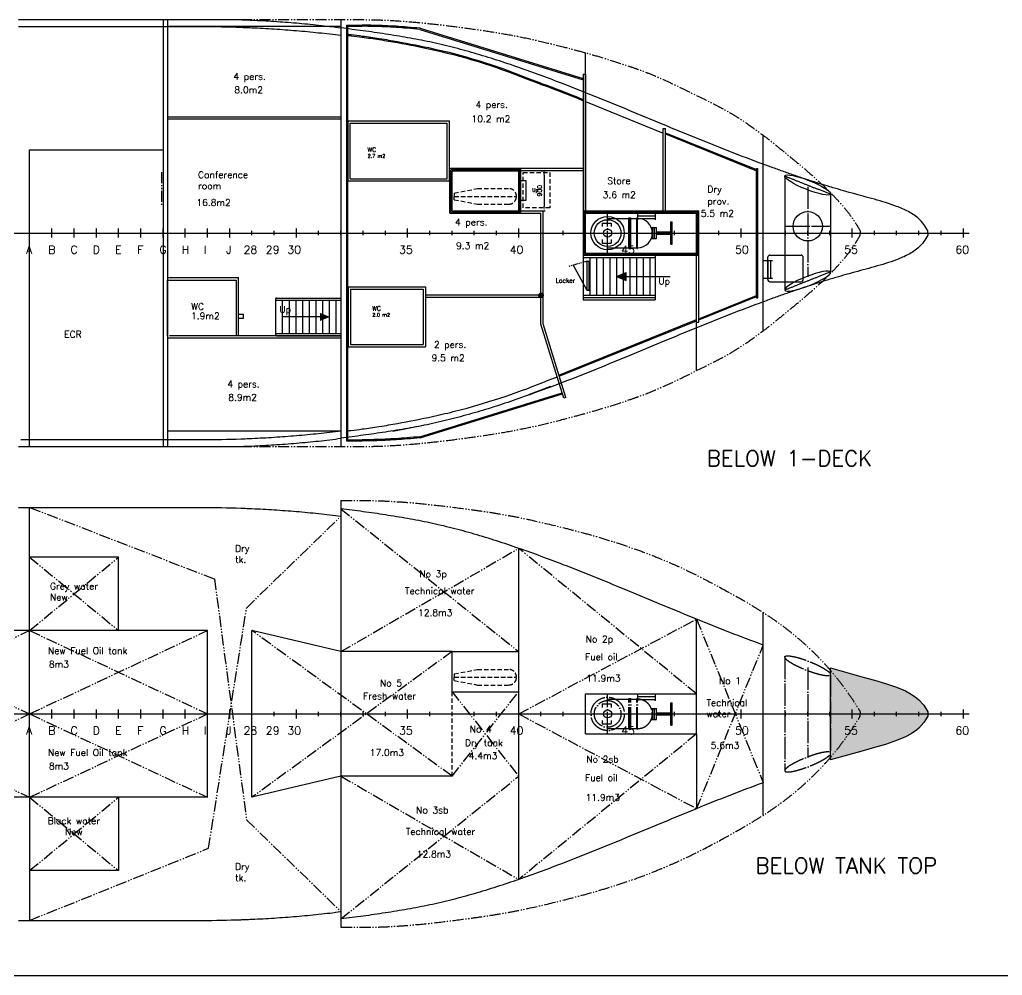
# Model space of a CAD drawing. Header units: millimetres. Extents: x 494 to 75345, y 5306 to 48935.
# Drawn here: x 18854 to 40956, y 5972 to 27469 of the extents above; entities that cross this region are included whole.
import ezdxf
from ezdxf.enums import TextEntityAlignment as Align

# ---------------------------------------------------------------- set-up
doc = ezdxf.new("R2010")
doc.units = ezdxf.units.MM
doc.header["$LTSCALE"] = 200
for name, pattern in [('CENTER', [3, 2.5, -0.25, 0, -0.25]), ('DASHED', [0.75, 0.5, -0.25]), ('PHANTOM', [2.1, 1.25, -0.2, 0.125, -0.2, 0.125, -0.2]), ('PHANTOM2', [1.25, 0.625, -0.125, 0.125, -0.125, 0.125, -0.125])]:
    doc.linetypes.add(name, pattern=pattern)
for name, color, linetype in [('005-FURNITURE', 8, 'Continuous'), ('013-SHUTTERING', 7, 'Continuous'), ('FURNITURE', 8, 'Continuous'), ('S0CE1', 1, 'CENTER'), ('S0CO1', 1, 'Continuous'), ('S0CO2', 2, 'Continuous'), ('S0CO3', 3, 'Continuous'), ('S0CO5', 4, 'Continuous'), ('S0DA1', 1, 'DASHED'), ('S0DIM', 2, 'Continuous'), ('S0PH1', 1, 'PHANTOM'), ('S0TX2', 2, 'Continuous'), ('S0TX3', 3, 'Continuous'), ('U0CO2', 2, 'Continuous')]:
    doc.layers.add(name, color=color, linetype=linetype)
doc.styles.add('18', font='romans', dxfattribs={"height": 180})
doc.styles.add('25', font='romans', dxfattribs={"height": 250})
doc.styles.add('ROMANS', font='romans', dxfattribs={"height": 100})
doc.dimstyles.get("Standard").update_dxf_attribs({"dimscale": 50, "dimtxt": 2, "dimasz": 2, "dimexe": 0.5, "dimexo": 1, "dimgap": 1, "dimtad": 1, "dimdsep": 46, "dimtxsty": 'ROMANS', "dimcen": 1.5, "dimclrd": 1, "dimclre": 1, "dimclrt": 2, "dimazin": 2, "dimtfac": 1, "dimtmove": 2, "dimatfit": 3, "dimfxl": 1, "dimtvp": 100, "dimtolj": 1, "dimarcsym": 0})

# ---------------------------------------------------------------- blocks, each defined once
blk = doc.blocks.new('Dør')
for p, q in [((160020, 148470), (159393, 148099)), ((160020, 148470), (159646, 147839)), ((160064, 148448), (159689, 147814)), ((160063, 148445), (160020, 148470)), ((159646, 147839), (159689, 147814))]:
    blk.add_line(p, q)
at = {"linetype": 'PHANTOM2'}
blk.add_line((159646, 147839), (159309, 148198), dxfattribs=at)
blk = doc.blocks.new('PILL-O')
at = {"layer": 'S0TX2'}
h = blk.add_hatch(color=256, dxfattribs=at)
h.paths.add_polyline_path([(1, -1), (0, -1), (0, -100, 0.198881), (71, -71)])
h.paths.add_polyline_path([(0, -1), (-70, -71, 0.196266), (0, -100)])
h.paths.add_polyline_path([(0, -1), (0, 0), (-71, 71, 0.198912), (-100, 0, 0.201592), (-70, -71)])
h.paths.add_polyline_path([(0, 100, 0.198881), (-71, 71), (0, 0)])
h.paths.add_polyline_path([(71, 70, 0.201624), (0, 100), (0, 0), (1, -1)])
h.paths.add_polyline_path([(71, 70), (1, -1), (71, -71, 0.198912), (100, 0, 0.196235)])
at = {"layer": 'S0CO2'}
blk.add_circle((0, 0), 100, dxfattribs=at)
blk = doc.blocks.new('A$C64097268')
for p, q in [((-2759, 0), (35129, 0)), ((-2500, -100), (-2500, 100)), ((-2000, -50), (-2000, 50)), ((-1500, -50), (-1500, 50)), ((-1000, -50), (-1000, 50)), ((-500, -50), (-500, 50)), ((0, -100), (0, 100)), ((500, -50), (500, 50)), ((1000, -50), (1000, 50)), ((1500, -50), (1500, 50)), ((2000, -50), (2000, 50)), ((2500, -100), (2500, 100)), ((3000, -50), (3000, 50)), ((3500, -50), (3500, 50)), ((4000, -50), (4000, 50)), ((4500, -50), (4500, 50)), ((5000, -100), (5000, 100)), ((5500, -50), (5500, 50)), ((6000, -50), (6000, 50)), ((6500, -50), (6500, 50)), ((7000, -50), (7000, 50)), ((7500, -100), (7500, 100)), ((8000, -50), (8000, 50)), ((8500, -50), (8500, 50)), ((9000, -50), (9000, 50)), ((9500, -50), (9500, 50)), ((10000, -100), (10000, 100)), ((10500, -50), (10500, 50)), ((11000, -50), (11000, 50)), ((11500, -50), (11500, 50)), ((12000, -50), (12000, 50)), ((12500, -100), (12500, 100)), ((13000, -50), (13000, 50)), ((13500, -50), (13500, 50)), ((14000, -100), (14000, 100)), ((14500, -100), (14500, 100)), ((15000, -100), (15000, 100)), ((15500, -100), (15500, 100)), ((16000, -100), (16000, 100)), ((16500, -100), (16500, 100)), ((17000, -100), (17000, 100)), ((17500, -100), (17500, 100)), ((18000, -100), (18000, 100)), ((18500, -100), (18500, 100)), ((19000, -50), (19000, 50)), ((19500, -50), (19500, 50)), ((20000, -100), (20000, 100)), ((20500, -50), (20500, 50)), ((21000, -50), (21000, 50)), ((21500, -50), (21500, 50)), ((22000, -50), (22000, 50)), ((22500, -100), (22500, 100)), ((23000, -50), (23000, 50)), ((23500, -50), (23500, 50)), ((24000, -50), (24000, 50)), ((24500, -50), (24500, 50)), ((25000, -100), (25000, 100)), ((25500, -50), (25500, 50)), ((26000, -50), (26000, 50)), ((26500, -50), (26500, 50)), ((27000, -50), (27000, 50)), ((27500, -100), (27500, 100)), ((28000, -50), (28000, 50)), ((28500, -50), (28500, 50)), ((29000, -50), (29000, 50)), ((29500, -50), (29500, 50)), ((30000, -100), (30000, 100)), ((30500, -50), (30500, 50)), ((31000, -50), (31000, 50)), ((31500, -50), (31500, 50)), ((32000, -50), (32000, 50)), ((32500, -100), (32500, 100)), ((33000, -50), (33000, 50)), ((33500, -50), (33500, 50)), ((34000, -50), (34000, 50)), ((34500, -50), (34500, 50)), ((35000, -100), (35000, 100))]:
    blk.add_line(p, q)
at = {"layer": 'S0TX2', "style": '18'}
for s, p in [('-5', (-2731, -464)), ('0', (-74, -464)), ('5', (2436, -464)), ('10', (4828, -464)), ('15', (7338, -464)), ('20', (9825, -464)), ('25', (12311, -464)), ('26', (12811, -464)), ('27', (13311, -464)), ('28', (18811, -464)), ('29', (19311, -464)), ('30', (19797, -464)), ('35', (22308, -464)), ('40', (24796, -464)), ('45', (27306, -464)), ('50', (29866, -464)), ('55', (32320, -464)), ('60', (34820, -464))]:
    blk.add_text(s, height=180, dxfattribs=at).set_placement(p)
at = {"layer": 'S0TX3', "style": '18'}
for s, p in [('A', (13919, -464)), ('B', (14419, -464)), ('C', (14919, -464)), ('D', (15419, -464)), ('E', (15919, -464)), ('F', (16419, -464)), ('G', (16919, -464)), ('H', (17419, -464)), ('I', (17919, -464)), ('J', (18419, -464))]:
    blk.add_text(s, height=180, dxfattribs=at).set_placement(p)
blk = doc.blocks.new('A$C5BA373D1')
for p, q in [((-1467, -90), (-1467, -900)), ((-1467, -120), (0, -120)), ((-1447, -70), (0, -70)), ((-1317, -120), (-1317, -870)), ((-1167, -120), (-1167, -870)), ((-1017, -120), (-1017, -870)), ((-867, -120), (-867, -870)), ((-717, -120), (-717, -870)), ((-567, -120), (-567, -870)), ((-417, -120), (-417, -870)), ((-267, -120), (-267, -870)), ((-117, -120), (-117, -870)), ((-1467, -870), (-11, -870)), ((-1447, -920), (-7, -920))]:
    blk.add_line(p, q)
for centre, start, end in [((-1447, -90), 90, 180), ((-1447, -900), 180, 270)]:
    blk.add_arc(centre, 20, start, end)
blk = doc.blocks.new('*D14')
at = {"color": 1, "lineweight": -2, "transparency": 16777216}
for p, q in [((30584, 24069), (30674, 24069)), ((30649, 23969), (30649, 23269)), ((30584, 23169), (30674, 23169))]:
    blk.add_line(p, q, dxfattribs=at)
at = {"color": 1, "transparency": 16777216}
for points in [[(30632, 23969), (30665, 23969), (30649, 24069)], [(30632, 23269), (30665, 23269), (30649, 23169)]]:
    blk.add_solid(points, dxfattribs=at)
at = {"layer": 'DEFPOINTS', "color": 0, "transparency": 16777216}
for p in [(30534, 24069), (30534, 23169), (30649, 23169)]:
    blk.add_point(p, dxfattribs=at)
at = {"color": 2, "transparency": 16777216, "insert": (30549, 23619), "char_height": 100, "attachment_point": 5, "rotation": 90, "style": 'ROMANS'}
blk.add_mtext('\\A1;900', dxfattribs=at)

msp = doc.modelspace()

# ---------------------------------------------------------------- hatches: boundary and pattern name
at = {"layer": 'FURNITURE'}
h = msp.add_hatch(dxfattribs=at)
h.set_pattern_fill('GRASS', color=256)
h.set_pattern_definition([(90, (1297.906, 6584.808), (-17.960512, 17.960512), [4.7625, -31.158524]), (45, (1297.906, 6584.808), (-17.960512, 17.960512), [4.7625, -20.6375]), (135, (1297.906, 6584.808), (-17.960512, -17.960512), [4.7625, -20.6375])])
h.paths.add_polyline_path([(37093.905, 10817.841), (37093.905, 12888.088), (37829.013, 12680.694), (38078.905, 12611.767), (38330.579, 12537.558), (38578.905, 12452.805), (38778.577, 12368.788), (38905.527, 12299.966), (39024.175, 12217.708), (39078.905, 12170.563), (39191.042, 12045.859), (39278.831, 11902.964), (39278.831, 11802.964), (39191.042, 11660.07), (39078.905, 11535.366), (39024.175, 11488.221), (38905.527, 11405.963), (38778.577, 11337.141), (38578.905, 11253.124), (38330.579, 11168.37), (38078.905, 11094.162), (37829.013, 11025.235), (37473.893, 10927.949)])

# ---------------------------------------------------------------- linework, layer by layer
at = {"layer": '005-FURNITURE'}
for p, q in [((30793.944, 19216.056), (30296.9, 19029.039)), ((27249.578, 18215.67), (27938.077, 18346.378))]:
    msp.add_line(p, q, dxfattribs=at)
at = {"layer": '013-SHUTTERING'}
for p, q in [((30578.905, 21268.639), (27979.82, 21268.639)), ((30578.905, 21218.639), (27979.82, 21218.639))]:
    msp.add_line(p, q, dxfattribs=at)
at = {"layer": 'FURNITURE'}
msp.add_lwpolyline([(37093.905, 10817.841), (37093.905, 12888.088), (37829.013, 12680.694), (38078.905, 12611.767), (38330.579, 12537.558), (38578.905, 12452.805), (38778.577, 12368.788), (38905.527, 12299.966), (39024.175, 12217.708), (39078.905, 12170.563), (39191.042, 12045.859), (39278.831, 11902.964), (39278.831, 11802.964), (39191.042, 11660.07), (39078.905, 11535.366), (39024.175, 11488.221), (38905.527, 11405.963), (38778.577, 11337.141), (38578.905, 11253.124), (38330.579, 11168.37), (38078.905, 11094.162), (37829.013, 11025.235), (37473.893, 10927.949)], close=True, dxfattribs=at)
at = {"layer": 'S0CE1', "linetype": 'CENTER'}
for p, q in [((36578.905, 23709.838), (36578.905, 21680.491)), ((32078.905, 22218.639), (32078.905, 23118.639)), ((36063.905, 22820.639), (37093.905, 22820.639)), ((36063.905, 13137.425), (36063.905, 10568.504)), ((36578.905, 12894.164), (36578.905, 10864.816)), ((37093.905, 12729.5), (37093.905, 10976.429)), ((32078.905, 11402.964), (32078.905, 12302.964)), ((32078.905, 12182.964), (32558.191, 12182.964)), ((32558.191, 12198.996), (32603.638, 12198.996)), ((32558.191, 11508.131), (32558.191, 12198.996)), ((32580.806, 11508.131), (32580.806, 12198.996)), ((32603.638, 11508.131), (32603.638, 12198.996)), ((32603.638, 12182.964), (32734.119, 12182.964)), ((32734.119, 12198.996), (32753.905, 12198.996)), ((32734.119, 11508.131), (32734.119, 12198.996)), ((32753.905, 11508.131), (32753.905, 12198.996)), ((33059.315, 11977.964), (33174.556, 11977.964)), ((33094.556, 11727.964), (33094.556, 11977.964)), ((33132.813, 11727.964), (33132.813, 11977.964)), ((33174.556, 11727.964), (33174.556, 11977.964)), ((33502.821, 12102.964), (33528.905, 12102.964)), ((33502.821, 11602.964), (33502.821, 12102.964)), ((33528.905, 11602.964), (33528.905, 12102.964)), ((33059.315, 11727.964), (33174.556, 11727.964)), ((33174.556, 11877.3), (33502.821, 11877.3)), ((33174.556, 11828.629), (33502.821, 11828.629)), ((32078.905, 11522.964), (32558.191, 11522.964)), ((32558.191, 11508.131), (32603.638, 11508.131)), ((32603.638, 11522.964), (32734.119, 11522.964)), ((32734.119, 11508.131), (32753.905, 11508.131)), ((33502.821, 11602.964), (33528.905, 11602.964))]:
    msp.add_line(p, q, dxfattribs=at)
for points in [[(37093.905, 23545.174), (37078.905, 23550.938), (36828.712, 23648.003, -0.001166), (36578.905, 23746.146, -0.001262), (36328.64, 23845.861, -0.001497), (36078.905, 23946.966), (36063.905, 23953.1)], [(37093.905, 21792.103), (37078.905, 21786.339), (36828.712, 21689.274, 0.001166), (36578.905, 21591.131, 0.001262), (36328.64, 21491.416, 0.001497), (36078.905, 21390.311), (36063.905, 21384.178)]]:
    msp.add_lwpolyline(points, format="xyb", dxfattribs=at)
for radius in [375, 300]:
    msp.add_circle((32078.905, 11852.964), radius, dxfattribs=at)
msp.add_arc((32753.905, 11852.964), 330, 270, 90, dxfattribs=at)
msp.add_ellipse((36578.905, 12933.463), major_axis=(-515, 203.963), ratio=0.187489869, dxfattribs=at)
at = {"layer": 'S0CE1', "linetype": 'CENTER', "extrusion": (0, 0, -1)}
msp.add_ellipse((36578.905, 10772.466), major_axis=(-515, -203.963), ratio=0.187489869, dxfattribs=at)
at = {"layer": 'S0CO1'}
for p, q in [((22178.905, 27468.639), (22178.905, 17868.639)), ((26203.905, 27343.639), (26203.905, 17993.639)), ((26203.905, 27343.639), (26560.816, 27343.639)), ((26228.905, 27318.639), (26228.905, 18018.639)), ((26228.905, 27318.639), (26560.816, 27318.639)), ((27855.37, 27250.007), (31528.905, 26118.456)), ((27860.293, 27274.65), (31528.905, 26144.615)), ((31578.905, 22218.639), (31578.905, 26723.765)), ((31528.905, 26244.615), (31528.905, 22168.639)), ((31528.905, 26244.615), (31578.905, 26244.615)), ((31578.905, 26244.615), (31578.905, 23168.639)), ((31578.905, 25626.254), (33328.905, 24918.734)), ((26078.905, 25277.775), (22178.905, 25277.775)), ((26078.905, 25227.775), (22178.905, 25227.775)), ((26239.371, 25191.353), (28518.537, 25191.353)), ((26239.371, 23841.353), (26239.371, 25191.353)), ((26289.371, 25141.353), (28468.537, 25141.353)), ((26289.371, 23891.353), (26289.371, 25141.353)), ((28468.537, 23891.353), (28468.537, 25141.353)), ((28518.537, 23841.353), (28518.537, 25191.353)), ((33328.905, 23168.639), (33328.905, 25022.501)), ((33328.905, 25022.501), (33378.905, 25022.501)), ((33378.905, 23168.639), (33378.905, 25022.501)), ((33378.905, 24925.721), (35428.905, 24096.913)), ((33378.905, 24898.755), (35428.905, 24069.947)), ((31528.905, 24118.639), (28518.537, 24118.639)), ((30103.905, 24093.639), (28553.905, 24093.639)), ((28553.905, 23143.639), (28553.905, 24093.639)), ((30103.905, 23143.639), (30103.905, 24093.639)), ((30128.905, 23118.639), (30128.905, 24118.639)), ((35428.905, 21209.661), (35428.905, 24123.478)), ((35428.905, 24123.478), (35453.905, 24123.478)), ((35453.905, 21209.661), (35453.905, 24123.478)), ((26289.371, 23891.353), (28468.537, 23891.353)), ((28528.905, 24068.639), (28518.537, 24068.639)), ((28528.905, 23118.639), (28528.905, 24068.639)), ((28528.905, 23118.639), (28528.905, 24068.639)), ((31528.905, 24068.639), (30128.905, 24068.639)), ((36063.905, 23953.1), (36063.905, 21384.178)), ((26239.371, 23841.353), (28518.537, 23841.353)), ((37093.905, 23545.174), (37093.905, 21792.103)), ((28528.905, 23118.639), (30578.905, 23118.639)), ((28553.905, 23143.639), (30103.905, 23143.639)), ((30128.905, 23168.639), (30628.905, 23168.639)), ((30578.905, 20617.477), (30578.905, 23118.639)), ((30628.905, 20625.003), (30628.905, 23168.639)), ((31528.905, 23168.639), (34128.905, 23168.639)), ((31553.905, 23143.639), (34103.905, 23143.639)), ((31553.905, 22193.639), (31553.905, 23143.639)), ((32078.905, 22998.639), (32558.191, 22998.639)), ((32558.191, 23014.67), (32603.638, 23014.67)), ((32558.191, 22323.805), (32558.191, 23014.67)), ((32580.806, 22323.805), (32580.806, 23014.67)), ((32603.638, 22323.805), (32603.638, 23014.67)), ((32603.638, 22998.639), (32734.119, 22998.639)), ((32734.119, 23014.67), (32753.905, 23014.67)), ((32734.119, 22323.805), (32734.119, 23014.67)), ((32750.954, 23118.639), (32750.954, 22963.123)), ((32750.954, 23057.237), (33150.954, 23057.237)), ((32750.954, 22995.835), (33150.954, 22995.835)), ((32753.905, 22323.805), (32753.905, 23014.67)), ((33150.954, 23118.639), (33150.954, 22963.123)), ((34078.905, 19573.732), (34078.905, 23118.639)), ((34103.905, 22193.639), (34103.905, 23143.639)), ((34128.905, 20663.861), (34128.905, 23168.639)), ((31958.905, 22893.639), (32158.905, 22893.639)), ((31958.905, 22893.639), (31958.905, 22813.639)), ((32158.905, 22893.639), (32158.905, 22813.639)), ((33059.315, 22793.639), (33174.556, 22793.639)), ((33094.556, 22543.639), (33094.556, 22793.639)), ((33132.813, 22543.639), (33132.813, 22793.639)), ((33174.556, 22543.639), (33174.556, 22793.639)), ((33502.821, 22418.639), (33502.821, 22918.639)), ((33502.821, 22918.639), (33528.905, 22918.639)), ((33528.905, 22418.639), (33528.905, 22918.639)), ((33174.556, 22692.974), (33502.821, 22692.974)), ((33174.556, 22644.303), (33502.821, 22644.303)), ((31958.905, 22523.639), (31958.905, 22443.639)), ((31958.905, 22443.639), (32158.905, 22443.639)), ((32078.905, 22338.639), (32558.191, 22338.639)), ((32158.905, 22523.639), (32158.905, 22443.639)), ((32558.191, 22323.805), (32603.638, 22323.805)), ((32603.638, 22338.639), (32734.119, 22338.639)), ((32734.119, 22323.805), (32753.905, 22323.805)), ((33059.315, 22543.639), (33174.556, 22543.639)), ((33502.821, 22418.639), (33528.905, 22418.639)), ((31528.905, 22168.639), (34078.905, 22168.639)), ((31528.905, 22168.639), (31528.905, 21168.639)), ((31528.905, 22168.639), (34128.905, 22168.639)), ((31528.905, 22118.639), (33147.209, 22118.639)), ((31553.905, 22193.639), (34103.905, 22193.639)), ((31678.905, 22118.639), (31678.905, 21268.639)), ((31828.905, 22118.639), (31828.905, 21268.639)), ((31978.905, 22118.639), (31978.905, 21268.639)), ((32128.905, 22118.639), (32128.905, 21268.639)), ((32278.905, 22118.639), (32278.905, 21268.639)), ((32428.905, 22118.639), (32428.905, 21268.639)), ((32578.905, 22118.639), (32578.905, 21268.639)), ((32728.905, 22118.639), (32728.905, 21268.639)), ((32878.905, 22118.639), (32878.905, 21268.639)), ((33028.905, 22118.639), (33028.905, 21268.639)), ((33147.209, 22168.639), (33147.209, 21168.639)), ((34078.905, 20663.861), (34078.905, 22168.639)), ((35678.905, 21624.639), (35678.905, 22124.639)), ((35728.905, 22174.639), (36428.905, 22174.639)), ((36478.905, 21624.639), (36478.905, 22124.639)), ((35578.905, 22054.037), (35782.865, 22054.037)), ((35688.752, 21654.037), (35688.752, 22054.037)), ((35750.154, 21654.037), (35750.154, 22054.037)), ((22178.905, 21669.465), (23778.905, 21669.465)), ((23778.905, 20357.775), (23778.905, 21669.465)), ((32274.396, 21693.639), (32498.197, 21784.738)), ((32274.396, 21693.639), (33487.887, 21693.639)), ((32274.396, 21693.639), (32498.197, 21602.539)), ((32498.197, 21602.539), (32498.197, 21784.738)), ((22178.905, 21607.775), (23728.905, 21607.775)), ((22178.905, 20357.775), (22178.905, 21607.775)), ((23728.905, 20357.775), (23728.905, 21607.775)), ((26244.659, 21459.674), (27979.82, 21459.674)), ((26244.659, 21459.674), (26244.659, 20109.674)), ((27979.82, 21459.674), (27979.82, 20109.674)), ((35578.905, 21654.037), (35782.865, 21654.037)), ((35728.905, 21574.639), (36428.905, 21574.639)), ((26294.659, 21409.674), (27929.82, 21409.674)), ((26294.659, 21409.674), (26294.659, 20159.674)), ((27929.82, 21409.674), (27929.82, 20159.674)), ((30578.905, 21268.639), (27979.82, 21268.639)), ((30578.905, 21218.639), (27979.82, 21218.639)), ((31528.905, 21268.639), (33147.209, 21268.639)), ((31528.905, 21218.639), (33147.209, 21218.639)), ((34128.905, 20741.744), (35428.905, 21267.33)), ((34128.905, 20714.779), (35428.905, 21240.364)), ((31528.905, 21168.639), (33147.209, 21168.639)), ((35428.905, 21209.661), (35453.905, 21209.661)), ((25608.993, 20782.386), (24771.703, 20782.386)), ((31091.545, 18953.211), (30578.905, 20617.477)), ((31139.33, 18967.93), (30628.905, 20625.003)), ((30984.402, 19470.899), (34078.905, 20721.996)), ((30991.788, 19446.919), (34078.905, 20695.03)), ((34078.905, 20663.861), (34128.905, 20663.861)), ((26078.905, 20357.775), (22224.638, 20357.775)), ((26078.905, 20307.775), (22178.905, 20307.775)), ((26294.659, 20159.674), (27929.82, 20159.674)), ((26244.659, 20109.674), (27979.82, 20109.674)), ((27855.37, 18087.27), (31054.721, 19072.76)), ((27860.293, 18062.627), (31062.081, 19048.867)), ((31139.33, 18967.93), (31091.545, 18953.211)), ((26203.905, 17993.639), (26560.816, 17993.639)), ((26228.905, 18018.639), (26560.816, 18018.639)), ((32750.954, 12302.964), (32750.954, 12147.449)), ((32750.954, 12241.562), (33150.954, 12241.562)), ((32750.954, 12180.16), (33150.954, 12180.16)), ((33150.954, 12302.964), (33150.954, 12147.449)), ((31958.905, 12077.964), (31958.905, 11997.964)), ((31958.905, 12077.964), (32158.905, 12077.964)), ((32158.905, 12077.964), (32158.905, 11997.964)), ((31958.905, 11707.964), (31958.905, 11627.964)), ((31958.905, 11627.964), (32158.905, 11627.964)), ((32158.905, 11707.964), (32158.905, 11627.964))]:
    msp.add_line(p, q, dxfattribs=at)
at = {"layer": 'S0CO1', "linetype": 'PHANTOM'}
msp.add_line((22046.894, 24037.125), (22046.894, 23257.125), dxfattribs=at)
at = {"layer": 'S0CO1', "color": 6}
msp.add_line((1360.566, 5972.295), (74411.607, 5972.295), dxfattribs=at)
at = {"layer": 'S0CO1', "flags": 128}
for points in [[(18828.905, 27314.65), (22959.58, 27314.65, -0.00813528), (23828.905, 27297.342, -0.000936247), (23928.905, 27293.535, -0.001469136), (24078.905, 27287.264, -0.002529), (24328.966, 27274.796, -0.002289), (24578.905, 27259.924, -0.002339), (24828.996, 27242.706, -0.002671), (25078.905, 27222.994, -0.002774), (25329.053, 27200.462, -0.002845), (25578.905, 27175.231, -0.002817), (25829.067, 27147.036, -0.002609), (26078.905, 27116.17)], [(27860.293, 27274.65, 0.003480081), (27569.301, 27300.515, 0.009245015), (27073.317, 27331.905, 0.005330989), (26816.884, 27340.643, 0.005848976), (26560.588, 27343.639)], [(27855.37, 27250.007, 0.003449693), (27567.261, 27275.598, 0.009245015), (27072.2, 27306.93, 0.005330989), (26816.299, 27315.65, 0.005848976), (26560.588, 27318.639)], [(26228.905, 27117.526, -0.000781345), (26310.783, 27107.594, -0.003239), (26558.68, 27075.495, -0.002486), (26747.875, 27048.791, -0.001880096), (26937.102, 27020.398), (26996.231, 27011.224), (27055.28, 27001.864, -0.003264938), (27249.578, 26969.379)], [(26231.877, 27142.348, -0.000781345), (26313.833, 27132.407, -0.003239), (26562.051, 27100.267, -0.002486), (26751.492, 27073.528, -0.001880247), (26940.919, 27045.105), (27000.105, 27035.922), (27059.217, 27026.552, -0.003265339), (27253.861, 26994.009, -0.003265339)], [(27249.578, 26969.379, -0.009359787), (28047.582, 26814.65, -0.044532101), (30253.884, 26137.269, -0.003379353)], [(27253.876, 26994.007, -0.009359787), (28052.799, 26839.099, -0.044520446), (30262.686, 26160.668, -0.003379353)], [(30585.278, 26012.667, -0.009174459), (31512.629, 25651.971), (31519.441, 25649.184)], [(30593.912, 26036.128, -0.009174337), (31522.105, 25675.105), (31528.905, 25672.324)], [(27249.578, 18367.898, 0.009359787), (28047.582, 18522.628, 0.00342), (28296.014, 18577.447, 0.004164), (28543.154, 18635.921, 0.004594), (28791.148, 18699.209, 0.032599963), (30741.237, 19356.139, 0.00276104)], [(30741.237, 19356.139), (30821.102, 19385.927, 0.001767452), (30944.023, 19432.136)], [(26228.905, 18219.752, 0.000781345), (26310.783, 18229.684, 0.003239), (26558.68, 18261.782, 0.002486), (26747.875, 18288.486, 0.001880096), (26937.102, 18316.879), (26996.231, 18326.054), (27055.28, 18335.413, 0.003264938), (27249.578, 18367.898, 0.003264938)], [(18878.905, 18022.627), (22959.58, 18022.627, 0.00813528), (23828.905, 18039.935, 0.000936247), (23928.905, 18043.742, 0.001469136), (24078.905, 18050.014, 0.002529), (24328.966, 18062.481, 0.002289), (24578.905, 18077.353, 0.002339), (24828.996, 18094.572, 0.002671), (25078.905, 18114.283, 0.002774), (25329.053, 18136.815, 0.002845), (25578.905, 18162.046, 0.002817), (25829.067, 18190.241, 0.002609), (26078.905, 18221.107)], [(27855.37, 18087.27, -0.003449693), (27567.261, 18061.679, -0.009245015), (27072.2, 18030.347, -0.005330989), (26816.299, 18021.627, -0.005848976), (26560.588, 18018.639)], [(27860.293, 18062.627, -0.003480081), (27569.301, 18036.763, -0.009245015), (27073.317, 18005.372, -0.005330989), (26816.884, 17996.634, -0.005848976), (26560.588, 17993.639)]]:
    msp.add_lwpolyline(points, format="xyb", dxfattribs=at)
for points in [[(22178.905, 27318.639), (26078.905, 27318.639)], [(30253.884, 26137.269), (30517.292, 26038.185), (30561.783, 26021.473), (30585.278, 26012.667)], [(30262.686, 26160.668), (30526.094, 26061.584), (30570.574, 26044.876), (30593.912, 26036.128)], [(22178.905, 18218.639), (26078.905, 18218.639)]]:
    msp.add_lwpolyline(points, dxfattribs=at)
at = {"layer": 'S0CO1'}
for centre, radius in [((32078.905, 22668.639), 375), ((36578.905, 22820.639), 330.151), ((32078.905, 22668.639), 300), ((32078.905, 22668.639), 90), ((32078.905, 11852.964), 90)]:
    msp.add_circle(centre, radius, dxfattribs=at)
for centre, radius, start, end in [((32753.905, 22668.639), 330, 270, 90), ((35728.905, 22124.639), 50, 90, 180), ((36428.905, 22124.639), 50, 0, 90), ((35728.905, 21624.639), 50, 180, 270), ((36428.905, 21624.639), 50, 270, 0)]:
    msp.add_arc(centre, radius, start, end, dxfattribs=at)
msp.add_ellipse((36578.905, 23749.137), major_axis=(-515, 203.963), ratio=0.187489869, dxfattribs=at)
at = {"layer": 'S0CO1', "extrusion": (0, 0, -1)}
msp.add_ellipse((36578.905, 21588.141), major_axis=(-515, -203.963), ratio=0.187489869, dxfattribs=at)
at = {"layer": 'S0CO1'}
for points in [[(32498.197, 21602.539), (32274.396, 21693.639), (32498.197, 21784.738)], [(25608.993, 20873.486), (25832.794, 20782.386), (25608.993, 20691.287)]]:
    msp.add_solid(points, dxfattribs=at)
at = {"layer": 'S0CO3'}
for p, q in [((22078.905, 27468.639), (22078.905, 17868.639)), ((26078.905, 27468.639), (26078.905, 17868.639)), ((35578.905, 20472.886), (35578.905, 24868.303)), ((28578.905, 24068.639), (30078.905, 24068.639)), ((28578.905, 23168.639), (28578.905, 24068.639)), ((28578.905, 23168.639), (28578.905, 24068.639)), ((30078.905, 23168.639), (30078.905, 24068.639)), ((28578.905, 23168.639), (30078.905, 23168.639)), ((31578.905, 23118.639), (34078.905, 23118.639)), ((31578.905, 22218.639), (34078.905, 22218.639)), ((26078.905, 16652.964), (26078.905, 7052.964)), ((19078.905, 13727.964), (19078.905, 16498.976)), ((30078.905, 13252.964), (30078.905, 15576.782)), ((21078.905, 15377.964), (19078.905, 15377.964)), ((21078.905, 13727.964), (21078.905, 15377.964)), ((34078.905, 12302.964), (34078.905, 13984.513)), ((35578.905, 9574.261), (35578.905, 14131.668)), ((19078.905, 13727.964), (14078.905, 13727.964)), ((19078.905, 9977.964), (19078.905, 13727.964)), ((23078.905, 13727.964), (19078.905, 13727.964)), ((23078.905, 9977.964), (23078.905, 13727.964)), ((24078.905, 9977.964), (24078.905, 13727.964)), ((26078.905, 13252.964), (24078.905, 13727.964)), ((28578.905, 13252.964), (26078.905, 13252.964)), ((28578.905, 13252.964), (30078.905, 13252.964)), ((28578.905, 12352.964), (28578.905, 13252.964)), ((30078.905, 12352.964), (30078.905, 13252.964)), ((28578.905, 12352.964), (30078.905, 12352.964)), ((30078.905, 8129.147), (30078.905, 12352.964)), ((31578.905, 12302.964), (34078.905, 12302.964)), ((31578.905, 11402.964), (31578.905, 12302.964)), ((34078.905, 11402.964), (34078.905, 12302.964)), ((31578.905, 11402.964), (34078.905, 11402.964)), ((34078.905, 11402.964), (34078.905, 9721.416)), ((26078.905, 10452.964), (24078.905, 9977.964)), ((28578.905, 10452.964), (26078.905, 10452.964)), ((19078.905, 9977.964), (14078.905, 9977.964)), ((23078.905, 9977.964), (19078.905, 9977.964)), ((19078.905, 9977.964), (19078.905, 7206.953)), ((21078.905, 9977.964), (21078.905, 8327.964)), ((21078.905, 8327.964), (19078.905, 8327.964))]:
    msp.add_line(p, q, dxfattribs=at)
msp.add_lwpolyline([(19078.905, 17868.639), (19078.905, 24543.639), (22078.905, 24543.639)], dxfattribs=at)
msp.add_lwpolyline([(23878.905, 20743.639), (23778.905, 20743.639), (23778.905, 20843.639), (23878.905, 20843.639)], close=True, dxfattribs=at)
at = {"layer": 'S0CO5', "flags": 128}
for points in [[(18828.905, 27468.639), (23828.905, 27468.639)], [(18828.905, 17868.639), (23828.905, 17868.639)]]:
    msp.add_lwpolyline(points, dxfattribs=at)
for points in [[(23828.905, 27468.639, -0.000936247), (23928.905, 27464.832, -0.001469136), (24078.905, 27458.56, -0.002529), (24328.966, 27446.093, -0.002289), (24578.905, 27431.221, -0.002339), (24828.996, 27414.002, -0.002671), (25078.905, 27394.291, -0.002774), (25329.053, 27371.759, -0.002845), (25578.905, 27346.528, -0.002817), (25829.067, 27318.333, -0.028048884), (26078.905, 27280.967)], [(39278.831, 22668.639), (39278.831, 22718.639, 0.090984), (39078.905, 22986.237, 0.036628), (38966.142, 23076.397, 0.026745), (38842.901, 23151.587, 0.021833), (38712.88, 23214.498, 0.011986), (38578.905, 23268.479, 0.015081), (38330.579, 23353.233, 0.006007), (38078.905, 23427.441, 0.002798), (37829.013, 23496.368, -0.001221), (37578.905, 23564.51), (37508.88, 23583.869), (37438.905, 23603.439, -0.002834), (37212.253, 23668.639, -0.001568), (37078.905, 23708.265, -0.003007), (36828.419, 23785.203, -0.003273), (36578.905, 23865.31, -0.003121), (36328.46, 23949.25, -0.002169), (36078.905, 24035.838, -0.001934), (35828.573, 24125.017, -0.001776), (35578.905, 24216.019, -0.004958), (34826.483, 24501.879, -0.003349), (34078.905, 24800.187, -0.002287), (33328.415, 25109.507), (32578.905, 25421.202, 0.001965), (31830.792, 25727.641, 0.004288), (31078.905, 26024.71, 0.003491), (30580.433, 26212.737, 0.004819), (30078.905, 26392.456, 0.005517), (29580.989, 26559.351, 0.007472), (29078.905, 26713.249, 0.008247), (28581.226, 26848.844, 0.010088), (28078.905, 26966.093, 0.009263), (27580.161, 27062.334, 0.004824), (27078.905, 27144.485, 0.001902), (26829.048, 27181.993, 0.002119), (26578.905, 27217.478, 0.002394), (26329.084, 27250.627, 0.003244), (26078.905, 27280.967)], [(39278.831, 22668.639), (39278.831, 22618.639, -0.090984), (39078.905, 22351.04, -0.036628), (38966.142, 22260.88, -0.026745), (38842.901, 22185.69, -0.021833), (38712.88, 22122.779, -0.011986), (38578.905, 22068.798, -0.015081), (38330.579, 21984.045, -0.006007), (38078.905, 21909.836, -0.002798), (37829.013, 21840.909, 0.001221), (37578.905, 21772.768), (37508.88, 21753.408), (37438.905, 21733.839, 0.002834), (37212.253, 21668.639, 0.001568), (37078.905, 21629.012, 0.003007), (36828.419, 21552.075, 0.003273), (36578.905, 21471.967, 0.003121), (36328.46, 21388.028, 0.002169), (36078.905, 21301.439, 0.001934), (35828.573, 21212.26, 0.001776), (35578.905, 21121.258, 0.004958), (34826.483, 20835.398, 0.003349), (34078.905, 20537.09, 0.002287), (33328.415, 20227.771), (32578.905, 19916.075, -0.001965), (31830.792, 19609.636, -0.004288), (31078.905, 19312.568, -0.003491), (30580.433, 19124.541, -0.004819), (30078.905, 18944.821, -0.005517), (29580.989, 18777.927, -0.007472), (29078.905, 18624.029, -0.008247), (28581.226, 18488.434, -0.010088), (28078.905, 18371.185, -0.009263), (27580.161, 18274.943, -0.004824), (27078.905, 18192.792, -0.001902), (26829.048, 18155.284, -0.002119), (26578.905, 18119.799, -0.002394), (26329.084, 18086.65, -0.003244), (26078.905, 18056.311)], [(23828.905, 17868.639, 0.000936247), (23928.905, 17872.446, 0.001469136), (24078.905, 17878.717, 0.002529), (24328.966, 17891.184, 0.002289), (24578.905, 17906.056, 0.002339), (24828.996, 17923.275, 0.002671), (25078.905, 17942.986, 0.002774), (25329.053, 17965.518, 0.002845), (25578.905, 17990.75, 0.002817), (25829.067, 18018.944, 0.028048884), (26078.905, 18056.311)], [(18828.905, 16498.976), (22959.58, 16498.976, -0.008135766), (23828.957, 16481.666)], [(23828.957, 16481.666, -0.000935761), (23928.905, 16477.861, -0.001469136), (24078.905, 16471.589, -0.002529), (24328.966, 16459.122, -0.002289), (24578.905, 16444.25, -0.002339), (24828.996, 16427.031, -0.002671), (25078.905, 16407.32, -0.002774), (25329.053, 16384.788, -0.002845), (25578.905, 16359.557, -0.002817), (25829.067, 16331.362, -0.002609), (26078.905, 16300.496)], [(35578.905, 13400.345, -0.004958), (34826.483, 13686.205, -0.003349), (34078.905, 13984.513, -0.002287), (33328.415, 14293.832), (32578.905, 14605.528, 0.001965), (31830.792, 14911.967, 0.004288), (31078.905, 15209.036, 0.003491), (30580.433, 15397.063, 0.004819), (30078.905, 15576.782, 0.005517), (29580.989, 15743.677, 0.007472), (29078.905, 15897.575, 0.008247), (28581.226, 16033.17, 0.010088), (28078.905, 16150.419, 0.009263), (27580.161, 16246.66, 0.004824), (27078.905, 16328.811, 0.001902), (26829.048, 16366.319, 0.002119), (26578.905, 16401.804, 0.002394), (26329.084, 16434.953, 0.003244), (26078.905, 16465.293)], [(35578.905, 10305.584, 0.004958), (34826.483, 10019.724, 0.003349), (34078.905, 9721.416, 0.002287), (33328.415, 9412.097), (32578.905, 9100.401, -0.001965), (31830.792, 8793.962, -0.004288), (31078.905, 8496.893, -0.003491), (30580.433, 8308.866, -0.004819), (30078.905, 8129.147, -0.005517), (29580.989, 7962.252, -0.007472), (29078.905, 7808.354, -0.008247), (28581.226, 7672.759, -0.010088), (28078.905, 7555.51, -0.009263), (27580.161, 7459.269, -0.004824), (27078.905, 7377.118, -0.001902), (26829.048, 7339.61, -0.002119), (26578.905, 7304.125, -0.002394), (26329.084, 7270.976, -0.003244), (26078.905, 7240.636)], [(23828.957, 7224.263, 0.000935761), (23928.905, 7228.068, 0.001469136), (24078.905, 7234.339, 0.002529), (24328.966, 7246.807, 0.002289), (24578.905, 7261.679, 0.002339), (24828.996, 7278.898, 0.002671), (25078.905, 7298.609, 0.002774), (25329.053, 7321.141, 0.002845), (25578.905, 7346.372, 0.002817), (25829.067, 7374.567, 0.002609), (26078.905, 7405.433)], [(18828.905, 7206.953), (22959.58, 7206.953, 0.008135766), (23828.957, 7224.263)]]:
    msp.add_lwpolyline(points, format="xyb", dxfattribs=at)
at = {"layer": 'S0DA1', "linetype": 'DASHED'}
for p, q in [((28628.905, 23568.876), (29152.096, 23668.639)), ((29152.096, 23668.639), (29853.905, 23668.639)), ((28628.905, 23568.876), (28628.905, 23493.639)), ((28628.905, 23568.876), (28628.905, 23493.639)), ((28628.905, 23493.639), (30028.905, 23493.639)), ((28628.905, 23418.401), (28628.905, 23493.639)), ((28628.905, 23418.401), (28628.905, 23493.639)), ((28628.905, 23418.401), (29152.096, 23318.639)), ((29152.096, 23318.639), (29853.905, 23318.639)), ((19078.905, 9977.964), (19078.905, 13727.964)), ((28628.905, 12753.202), (29152.096, 12852.964)), ((29152.096, 12852.964), (29853.905, 12852.964)), ((28628.905, 12753.202), (28628.905, 12677.964)), ((28628.905, 12677.964), (30028.905, 12677.964)), ((28628.905, 12602.727), (28628.905, 12677.964)), ((28628.905, 12602.727), (29152.096, 12502.964)), ((29152.096, 12502.964), (29853.905, 12502.964)), ((28578.905, 10452.964), (28578.905, 12352.964))]:
    msp.add_line(p, q, dxfattribs=at)
at = {"layer": 'S0DA1'}
msp.add_lwpolyline([(30177.701, 24032.333), (30777.701, 24032.333), (30777.701, 23232.333), (30177.701, 23232.333)], close=True, dxfattribs=at)
at = {"layer": 'S0DA1', "linetype": 'DASHED'}
for centre, start, end in [((29853.905, 23493.639), 0, 90), ((29853.905, 23493.639), 270, 0), ((29853.905, 12677.964), 0, 90), ((29853.905, 12677.964), 270, 0)]:
    msp.add_arc(centre, 175, start, end, dxfattribs=at)
at = {"layer": 'S0PH1', "linetype": 'PHANTOM'}
for p, q in [((26078.905, 16465.293), (30078.905, 13252.964)), ((26078.905, 13252.964), (30078.905, 15576.782)), ((34078.905, 12302.964), (30078.905, 15576.782)), ((19078.905, 13727.964), (21078.905, 15377.964)), ((19078.905, 15377.964), (21078.905, 13727.964)), ((30078.905, 11852.964), (34078.905, 13984.513)), ((34078.905, 13984.513), (35578.905, 10305.584)), ((15078.905, 11852.964), (19078.905, 13727.964)), ((15078.905, 13727.964), (19078.905, 11852.964)), ((19078.905, 11852.964), (23078.905, 13727.964)), ((19078.905, 13727.964), (23078.905, 11852.964)), ((28578.905, 10452.964), (24078.905, 13727.964)), ((34078.905, 9721.416), (35578.905, 13400.345)), ((28578.905, 13252.964), (24078.905, 9977.964)), ((28578.905, 10452.964), (30078.905, 12352.964)), ((28578.905, 12352.964), (30078.905, 10452.964)), ((15078.905, 11852.964), (19078.905, 9977.964)), ((15078.905, 9977.964), (19078.905, 11852.964)), ((19078.905, 11852.964), (23078.905, 9977.964)), ((19078.905, 9977.964), (23078.905, 11852.964)), ((30078.905, 11852.964), (34078.905, 9721.416)), ((34078.905, 11402.964), (30078.905, 8129.147)), ((26078.905, 7240.636), (30078.905, 10452.964)), ((26078.905, 10452.964), (30078.905, 8129.147)), ((19078.905, 9977.964), (21078.905, 8327.964)), ((19078.905, 8327.964), (21078.905, 9977.964))]:
    msp.add_line(p, q, dxfattribs=at)
at = {"layer": 'S0PH1', "linetype": 'PHANTOM', "flags": 128}
for points in [[(23828.905, 27468.639), (26560.587, 27468.639, -0.005849), (26819.808, 27465.609, -0.005331), (27078.905, 27456.78, -0.009245), (27579.501, 27425.098, -0.00594), (28078.905, 27378.231, -0.004913), (28579.462, 27320.27, -0.004009), (29078.905, 27253.396, -0.004748), (29580.005, 27177.338, -0.008536), (30078.905, 27087.992, -0.008783), (30580.55, 26980.103, -0.00552), (31078.905, 26857.91, -0.008028), (31833.224, 26651.138, -0.011487), (32578.905, 26415.091, -0.004117), (32780.968, 26344.118, -0.007077), (32981.388, 26268.639, -0.010054), (33260.31, 26152.537, -0.006144), (33535.327, 26027.464, -0.004194), (33807.708, 25896.725), (34078.905, 25763.545), (34271.046, 25668.894, -0.00357), (34462.442, 25572.748, -0.005201), (34652.116, 25473.262, -0.008444), (34839.007, 25368.639, -0.018076), (35216.765, 25130.019, -0.004434905), (35578.905, 24868.303, -0.007108), (35830.62, 24670.403, -0.00147), (36078.905, 24468.214, -0.001114), (36335.927, 24256.7, -0.005343), (36590.196, 24041.883, -0.007454), (36838.876, 23820.644, -0.011683), (37078.905, 23590.054, -0.016924), (37341.374, 23307.32, -0.025558), (37578.905, 23003.335, -0.024191), (37758.905, 22718.639), (37758.905, 22668.639)], [(23828.905, 17868.639), (26560.587, 17868.639, 0.005849), (26819.808, 17871.668, 0.005331), (27078.905, 17880.497, 0.009245), (27579.501, 17912.18, 0.00594), (28078.905, 17959.046, 0.004913), (28579.462, 18017.007, 0.004009), (29078.905, 18083.881, 0.004748), (29580.005, 18159.939, 0.008536), (30078.905, 18249.286, 0.008783), (30580.55, 18357.175, 0.00552), (31078.905, 18479.368, 0.008028), (31833.224, 18686.139, 0.011487), (32578.905, 18922.187, 0.004117), (32780.968, 18993.159, 0.007077), (32981.388, 19068.639, 0.010054), (33260.31, 19184.74, 0.006144), (33535.327, 19309.813, 0.004194), (33807.708, 19440.552), (34078.905, 19573.732), (34271.046, 19668.383, 0.00357), (34462.442, 19764.529, 0.005201), (34652.116, 19864.015, 0.008444), (34839.007, 19968.639, 0.018076), (35216.765, 20207.258, 0.004434905), (35578.905, 20468.974, 0.007108), (35830.62, 20666.874, 0.00147), (36078.905, 20869.063, 0.001114), (36335.927, 21080.578, 0.005343), (36590.196, 21295.394, 0.007454), (36838.876, 21516.633, 0.011683), (37078.905, 21747.224, 0.016924), (37341.374, 22029.958, 0.025558), (37578.905, 22333.943, 0.024191), (37758.905, 22618.639), (37758.905, 22668.639)], [(26078.905, 16652.964), (26560.587, 16652.964, -0.013328), (27164.544, 16636.861, -0.009377), (27767.143, 16593.36, -0.007398), (28367.987, 16529.669, -0.003441), (28967.308, 16452.964, -0.002299), (29305.403, 16405.735, -0.00591), (29642.677, 16352.964, -0.012589), (30337.186, 16217.813, -0.006889), (31025.905, 16055.715, -0.003498), (31406.722, 15957.694, -0.005337), (31785.741, 15852.964, -0.011968), (32519.893, 15622.482, -0.01486), (33240.634, 15352.964, -0.005153), (33472.847, 15255.375, -0.005479), (33702.905, 15152.863, -0.011709), (34233.819, 14894.099, -0.006599), (34754.905, 14616.071), (34811.919, 14584.59), (34868.854, 14552.964, -0.00167), (34994.366, 14482.46, -0.002294), (35119.311, 14410.964, -0.01108), (35588.005, 14125.858, -0.018682), (36038.905, 13813.376, -0.017453), (36402.27, 13520.535, -0.017615), (36744.263, 13202.964, -0.018542), (37078.905, 12843.853, -0.021822), (37438.905, 12389.023, -0.015262), (37666.581, 12052.964, -0.006613), (37758.905, 11902.964), (37758.905, 11852.964)], [(26078.905, 7052.964), (26560.587, 7052.964, 0.013328), (27164.544, 7069.068, 0.009377), (27767.143, 7112.569, 0.007398), (28367.987, 7176.26, 0.003441), (28967.308, 7252.964, 0.002299), (29305.403, 7300.194, 0.00591), (29642.677, 7352.964, 0.012589), (30337.186, 7488.116, 0.006889), (31025.905, 7650.214, 0.003498), (31406.722, 7748.235, 0.005337), (31785.741, 7852.964, 0.011968), (32519.893, 8083.447, 0.01486), (33240.634, 8352.964, 0.005153), (33472.847, 8450.554, 0.005479), (33702.905, 8553.066, 0.011709), (34233.819, 8811.83, 0.006599), (34754.905, 9089.858), (34811.919, 9121.339), (34868.854, 9152.964, 0.00167), (34994.366, 9223.469, 0.002294), (35119.311, 9294.964, 0.01108), (35588.005, 9580.071, 0.018682), (36038.905, 9892.553, 0.017453), (36402.27, 10185.394, 0.017615), (36744.263, 10502.964, 0.018542), (37078.905, 10862.076, 0.021822), (37438.905, 11316.906, 0.015262), (37666.581, 11652.964, 0.006613), (37758.905, 11802.964), (37758.905, 11852.964)]]:
    msp.add_lwpolyline(points, format="xyb", dxfattribs=at)
at = {"layer": 'S0PH1', "linetype": 'PHANTOM'}
for points in [[(19078.905, 16498.976), (23235.317, 14887.838), (23956.956, 9471.275), (26078.905, 7405.433)], [(19078.905, 7206.953), (23103.015, 8829.28), (23956.956, 14234.654), (26078.905, 16300.496)]]:
    msp.add_lwpolyline(points, dxfattribs=at)
at = {"layer": 'U0CO2'}
for p, q in [((30119.899, 23851.213), (30239.046, 23851.213)), ((30239.046, 23851.213), (30239.046, 23401.213)), ((30239.046, 23401.213), (30119.899, 23401.213))]:
    msp.add_line(p, q, dxfattribs=at)

# ---------------------------------------------------------------- block references
at = {"xscale": 0.5, "yscale": 0.5, "zscale": 0.5}
msp.add_blockref('PILL-O', (30578.905, 21268.639), dxfattribs=at)
at = {"layer": 'S0CO1', "linetype": 'CENTER'}
for p in [(5078.905, 22668.639), (5078.905, 11852.964)]:
    msp.add_blockref('A$C64097268', p, dxfattribs=at)
at = {"layer": 'S0CO1', "xscale": -0.9000000000047593, "yscale": 0.8999999999941792, "zscale": 0.9, "rotation": 149.3393734003951}
msp.add_blockref('Dør', (-24123.917, 209760.886), dxfattribs=at)
at = {"layer": 'S0CO1'}
msp.add_blockref('A$C5BA373D1', (26078.905, 21277.386), dxfattribs=at)

# ---------------------------------------------------------------- texts
at = {"layer": 'S0DIM', "style": 'ROMANS'}
for s, height, p in [('WC', 100, (26679.308, 24493.008)), ('2.7 m2', 80, (26679.308, 24359.296)), ('Up', 80, (30381.106, 23595.698)), ('WC', 100, (26785.685, 20921.773)), ('2.0 m2', 80, (26785.685, 20788.061))]:
    msp.add_text(s, height=height, dxfattribs=at).set_placement(p)
at = {"layer": 'S0TX2'}
for s, height, style, p in [('4 pers.', 150, '18', (23662.827, 26115.695)), ('8.0m2', 150, '18', (23684.361, 25815.007)), ('4 pers.', 150, '18', (29107.03, 25482.573)), ('10.2 m2', 150, '18', (29016.892, 25161.085)), ('Store', 150, '18', (32069.066, 23769.179)), ('Dry', 150, '18', (34322.575, 23578.693)), ('16.8m2', 150, '18', (22830.038, 23279.77)), ('3.6 m2', 150, '18', (31967.082, 23454.306)), ('prov.', 150, '18', (34322.575, 23308.972)), ('4 pers.', 150, '18', (28647.453, 22838.851)), ('5.5 m2', 150, '18', (34174.892, 23035.998)), ('9.3 m2', 150, '18', (28670.458, 22309.205)), ('Up', 150, '18', (33219.783, 21510.959)), ('Locker', 100, '18', (30909.242, 21552.308)), ('WC', 150, '18', (22710.482, 20940.753)), ('Up', 150, '18', (24692.89, 20875.071)), ('1.9m2', 150, '18', (22710.482, 20730.792)), ('2 pers.', 150, '18', (28171.399, 20086.459)), ('9.5 m2', 150, '18', (28117.829, 19785.77)), ('4 pers.', 150, '18', (23525.489, 19198.411)), ('8.9m2', 150, '18', (23547.024, 18897.722)), ('BELOW 1-DECK', 351.5625, '25', (34310.376, 17426.478)), ('No 3p', 150, '18', (27845.28, 14926.858)), ('12.8m3', 150, '18', (27815.452, 14052.727)), ('No 2p', 150, '18', (31585.369, 13461.494)), ('New Fuel Oil tank', 150, '18', (19489.969, 13200.034)), ('8m3', 150, '18', (19511.636, 12895.696)), ('Fuel oil', 150, '18', (31571.45, 13060.697)), ('No 5', 150, '18', (26957.842, 12472.017)), ('11.9m3', 150, '18', (31597.398, 12579.273)), ('No 1', 150, '18', (34580.994, 12525.037)), ('Fresh water', 150, '18', (26577.527, 12178.264)), ('No 4', 150, '18', (28979.002, 11436.029)), ('Dry tank', 150, '18', (28867.652, 11128.364)), ('New Fuel Oil tank', 150, '18', (19489.969, 10907.657)), ('17.0m3', 150, '18', (26728.389, 10907.116)), ('5.6m3', 150, '18', (34397.905, 11069.588)), ('4.4m3', 150, '18', (28955.388, 10837.951)), ('No 2sb', 150, '18', (31599.287, 10759.073)), ('8m3', 150, '18', (19511.636, 10603.319)), ('Fuel oil', 150, '18', (31571.45, 10341.441)), ('11.9m3', 150, '18', (31583.479, 9899.279)), ('No 3sb', 150, '18', (27772.371, 9616.135)), ('12.8m3', 150, '18', (27786.288, 8625.399)), ('BELOW TANK TOP', 351.5625, '25', (35405.375, 8266.812))]:
    msp.add_text(s, height=height, dxfattribs=dict(at, style=style)).set_placement(p)
at = {"layer": 'S0TX2', "style": '18'}
for p in [(28302.365, 14543.34), (28318.707, 9130.267)]:
    msp.add_text('Technical water', height=150, dxfattribs=at).set_placement(p, align=Align.CENTER)
at = {"layer": 'S0TX2', "char_height": 150, "attachment_point": 1, "style": '18'}
for s, width, heights, insert in [('Conference room', 1249.94043, [858.038], (22866.926, 24054.212)), ('ECR', 1798.91414, [0], (19855.182, 20465.624)), ('Dry\\Ptk.', 3494.1918, [0], (23701.345, 15650.514)), ('Grey water\\PNew', 2358.41495, [0], (19536.105, 14801.084)), ('\\pxqc;Black water\\PNew', 2358.41495, [0], (18893.049, 9523.197)), ('Dry\\Ptk.', 3494.1918, [0], (23701.345, 8493.023))]:
    msp.add_mtext_dynamic_manual_height_columns(s, width=width, gutter_width=1000, heights=heights, dxfattribs=dict(at, insert=insert))
at = {"layer": 'S0TX2', "insert": (34300.405, 12178.862), "char_height": 150, "width": 1303.57613, "attachment_point": 1, "style": '18'}
msp.add_mtext('Technical water', dxfattribs=at)

# ---------------------------------------------------------------- dimensions: what is measured, and where the dimension line sits
dim = msp.add_linear_dim(base=(30648.751, 23168.639), p1=(30533.979, 24068.639), p2=(30533.979, 23168.639), angle=90, dimstyle='Standard')
dim.commit()
dim.dimension.update_dxf_attribs({"geometry": '*D14', "text_midpoint": (30548.751, 23618.639)})

doc.saveas('drawing.dxf')
